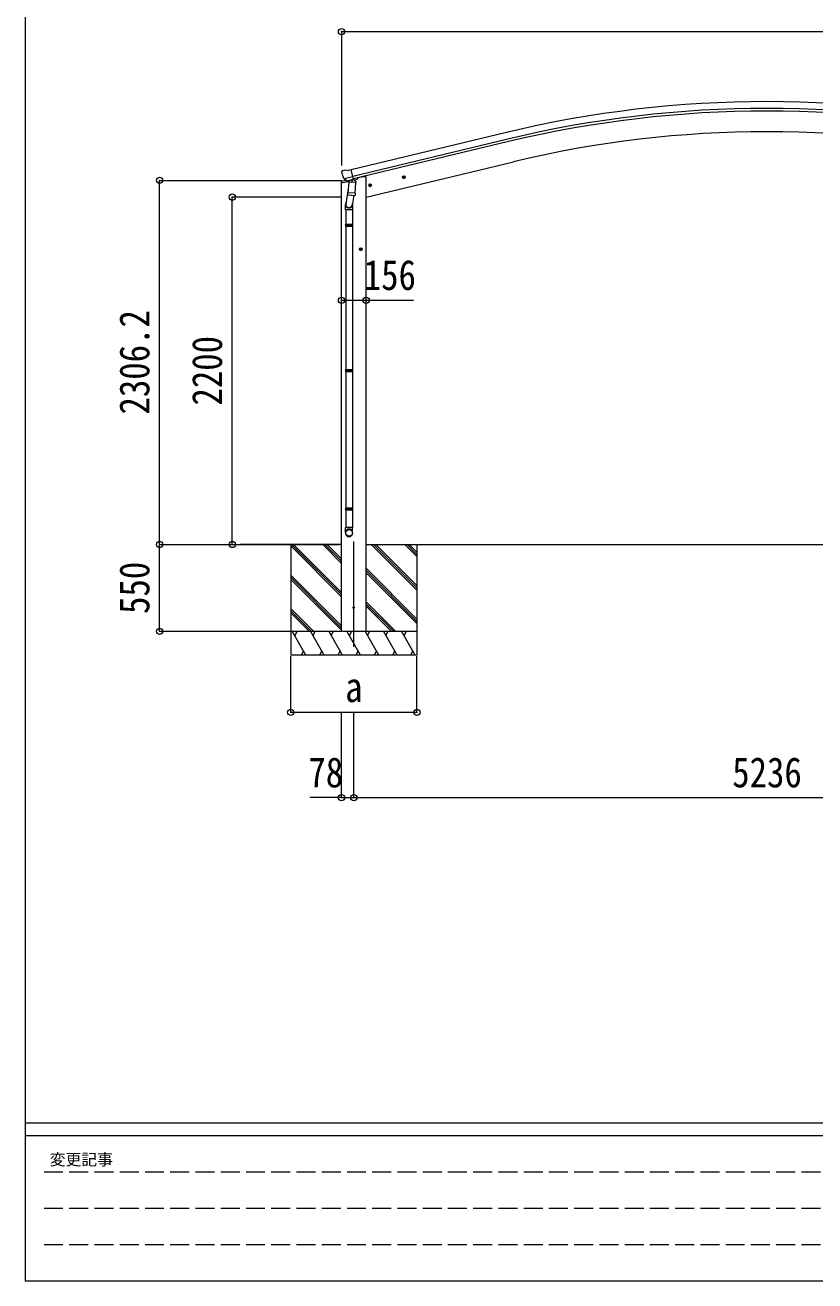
# Model space of a CAD drawing. Units: millimetres at full size, sheet at 1:40. Extents: x -11181 to 11305, y -7804 to 7716.
# Drawn here: x -11181 to -6175, y -7804 to 150 of the extents above; entities that cross this region are included whole.
import ezdxf
from ezdxf.enums import TextEntityAlignment as Align

# ---------------------------------------------------------------- set-up
doc = ezdxf.new("R2010")
doc.units = ezdxf.units.MM
doc.header["$LTSCALE"] = 40
doc.header["$PDMODE"] = 32
doc.header["$PDSIZE"] = 40
doc.linetypes.add('DASHED3', pattern=[4, 3, -1])
for name, color, linetype, lineweight in [('0-0_0', 7, 'Continuous', 9), ('0-1_本体', 4, 'Continuous', 9), ('0-2_部品', 7, 'Continuous', 9), ('0-8_PARTS2', 2, 'Continuous', 9), ('0-A_寸法', 6, 'Continuous', 9), ('F-0_240', 7, 'Continuous', 9)]:
    doc.layers.add(name, color=color, linetype=linetype, lineweight=lineweight)
doc.styles.add('ＭＳ ゴシック', font='')
doc.styles.get('ＭＳ ゴシック').set_extended_font_data('MS Gothic')

msp = doc.modelspace()

# ---------------------------------------------------------------- linework, layer by layer
at = {"layer": '0-0_0'}
for p, q in [((-9175.45, -3139.42), (-9816.95, -3139.43)), ((-9497.45, -3139.41), (-9497.45, -3839.41)), ((-9175.45, -3470.92), (-9497.45, -3148.93)), ((-9175.45, -3456.78), (-9492.81, -3139.42)), ((-9175.45, -3442.64), (-9478.67, -3139.42)), ((-9175.45, -3258.79), (-9294.83, -3139.41)), ((-9175.45, -3244.65), (-9280.69, -3139.41)), ((-9175.45, -3230.51), (-9266.55, -3139.41)), ((-9019.4, -3139.42), (-3939.5, -3139.42)), ((-8697.45, -3428.42), (-8986.47, -3139.41)), ((-8697.45, -3414.28), (-8972.32, -3139.41)), ((-8697.45, -3400.14), (-8958.18, -3139.41)), ((-8697.45, -3216.29), (-8774.33, -3139.41)), ((-8697.45, -3202.15), (-8760.19, -3139.41)), ((-8697.45, -3188.01), (-8746.05, -3139.41)), ((-8697.45, -3139.41), (-8697.45, -3839.41)), ((-9175.45, -3654.77), (-9497.45, -3332.77)), ((-8697.45, -3612.27), (-9019.45, -3290.27)), ((-8697.45, -3626.41), (-9019.45, -3304.42)), ((-8697.45, -3640.56), (-9019.45, -3318.56)), ((-9175.45, -3668.91), (-9497.45, -3346.91)), ((-9175.45, -3683.06), (-9497.45, -3361.06)), ((-9352.94, -3689.41), (-9497.45, -3544.9)), ((-9367.09, -3689.41), (-9497.45, -3559.05)), ((-9381.23, -3689.41), (-9497.45, -3573.19)), ((-8832.44, -3689.41), (-9019.45, -3502.4)), ((-8846.59, -3689.41), (-9019.45, -3516.55)), ((-8860.73, -3689.41), (-9019.45, -3530.69)), ((-9497.45, -3689.41), (-8697.45, -3689.41)), ((-9400.56, -3839.41), (-9487.16, -3689.41)), ((-9457.16, -3689.41), (-9472.16, -3715.39)), ((-9285.09, -3839.41), (-9371.69, -3689.41)), ((-9341.69, -3689.41), (-9356.69, -3715.39)), ((-9169.62, -3839.41), (-9256.22, -3689.41)), ((-9241.22, -3715.39), (-9226.22, -3689.41)), ((-9175.2, -3689.42), (-9019.7, -3689.42)), ((-9054.15, -3839.41), (-9140.75, -3689.41)), ((-9125.75, -3715.39), (-9110.75, -3689.41)), ((-8938.68, -3839.41), (-9025.28, -3689.41)), ((-9010.28, -3715.39), (-8995.28, -3689.41)), ((-8823.21, -3839.41), (-8909.81, -3689.41)), ((-8894.81, -3715.39), (-8879.81, -3689.41)), ((-8707.74, -3839.41), (-8794.34, -3689.41)), ((-8779.34, -3715.39), (-8764.34, -3689.41)), ((-9415.56, -3813.43), (-9430.56, -3839.41)), ((-9300.09, -3813.43), (-9315.09, -3839.41)), ((-9184.62, -3813.43), (-9199.62, -3839.41)), ((-9069.15, -3813.43), (-9084.15, -3839.41)), ((-8953.68, -3813.43), (-8968.68, -3839.41)), ((-8838.21, -3813.43), (-8853.21, -3839.41)), ((-8722.74, -3813.43), (-8737.74, -3839.41)), ((-8697.45, -3839.41), (-9497.45, -3839.41))]:
    msp.add_line(p, q, dxfattribs=at)
at = {"layer": '0-1_本体'}
for p, q in [((-8130.49, -529.65), (-9113.73, -765.7)), ((-8120.41, -571.63), (-9103.65, -807.68)), ((-8116.48, -587.99), (-9099.73, -824.02)), ((-8508.69, -816.88), (-8085.9, -715.37)), ((-9175.2, -3689.43), (-9175.2, -849.19)), ((-9039.2, -810.05), (-9072.47, -818.04)), ((-9019.2, -810.05), (-9039.2, -810.05)), ((-9019.45, -939.49), (-8508.74, -816.88)), ((-9019.2, -3689.43), (-9019.2, -810.05))]:
    msp.add_line(p, q, dxfattribs=at)
for radius in [7073, 7029.83, 7013, 6882]:
    msp.add_arc((-6479.33, -7407.22), radius, 76.5, 103.5, dxfattribs=at)
at = {"layer": '0-2_部品'}
for p, q in [((-9175.2, -781.61), (-9174.92, -782.76)), ((-9170.98, -773.04), (-9174.83, -779.33)), ((-9167.88, -770.79), (-9154.7, -767.62)), ((-9140.14, -770.3), (-9153.4, -767.6)), ((-9140.14, -770.3), (-9114.21, -764.07)), ((-9177.31, -849.75), (-9134.5, -839.47)), ((-9177.31, -842.86), (-9177.31, -849.75)), ((-9148.81, -833.65), (-9175.01, -839.94)), ((-9161.14, -821.92), (-9103.64, -808.11)), ((-9144.29, -836.83), (-9160.67, -822.34)), ((-9141.58, -837.4), (-9134.06, -835.59)), ((-9140.74, -837.29), (-9139.21, -836.92)), ((-9139.21, -836.92), (-9102.51, -828.11)), ((-9137.38, -837.15), (-9137.43, -837.89)), ((-9136.67, -838.93), (-9110.86, -845.37)), ((-9129.75, -844.28), (-9134.43, -911.11)), ((-9084.07, -847.47), (-9129.75, -844.28)), ((-9127.98, -841.1), (-9128.21, -844.39)), ((-9108.46, -829.93), (-9109.48, -844.54)), ((-9102.51, -828.11), (-9100.98, -827.74)), ((-9099.43, -825.64), (-9098.48, -825.7)), ((-9098.48, -825.7), (-9085.17, -841.02)), ((-9094.8, -829.94), (-9076.59, -825.57)), ((-9088.74, -914.31), (-9084.07, -847.47)), ((-9085.17, -841.02), (-9085.61, -847.36)), ((-9072.76, -817.55), (-9072.76, -820.71)), ((-8984.99, -862.3), (-9004.44, -866.97)), ((-9002.02, -866.39), (-8999.88, -859.19)), ((-8996.85, -871.83), (-9002.02, -866.39)), ((-8999.88, -859.19), (-8992.59, -857.44)), ((-8992.38, -874.36), (-8997.05, -854.91)), ((-8992.59, -857.44), (-8987.42, -862.88)), ((-8771.07, -810.94), (-8790.52, -815.61)), ((-8788.09, -815.03), (-8785.96, -807.83)), ((-8782.93, -820.47), (-8788.09, -815.03)), ((-8785.96, -807.83), (-8778.66, -806.08)), ((-8778.46, -823), (-8783.13, -803.55)), ((-8778.66, -806.08), (-8773.5, -811.52)), ((-9132.7, -886.35), (-9148.61, -982.52)), ((-9135.29, -923.58), (-9134.42, -911.12)), ((-9134.89, -924.94), (-9134.89, -924.94)), ((-9088.74, -914.31), (-9134.43, -911.11)), ((-9133.44, -925.72), (-9091.75, -928.63)), ((-9097.18, -928.25), (-9107.91, -991.84)), ((-9088.75, -914.31), (-9089.64, -927.01)), ((-9150.76, -1019.68), (-9150.76, -985.33)), ((-9104.76, -1019.68), (-9150.76, -1019.68)), ((-9148.76, -1019.68), (-9148.76, -1113.68)), ((-9106.76, -1019.68), (-9106.76, -1113.68)), ((-9104.76, -985.02), (-9104.76, -1019.68)), ((-9150.76, -1115.68), (-9149.76, -1113.68)), ((-9104.76, -1115.68), (-9150.76, -1115.68)), ((-9104.76, -1123.68), (-9150.76, -1123.68)), ((-9105.76, -1113.68), (-9149.76, -1113.68)), ((-9105.76, -1125.68), (-9149.76, -1125.68)), ((-9148.76, -1125.68), (-9148.76, -2033.43)), ((-9106.76, -1125.68), (-9106.76, -2033.43)), ((-9104.76, -1115.68), (-9105.76, -1113.68)), ((-9104.76, -1123.68), (-9105.76, -1125.68)), ((-9104.76, -1115.68), (-9104.76, -1123.68)), ((-9043.25, -1269.55), (-9063.25, -1269.55)), ((-9060.76, -1269.55), (-9057, -1263.05)), ((-9057, -1276.05), (-9060.76, -1269.55)), ((-9057, -1263.05), (-9049.5, -1263.05)), ((-9053.25, -1279.55), (-9053.25, -1259.55)), ((-9049.5, -1263.05), (-9045.75, -1269.55)), ((-9150.76, -2035.43), (-9149.76, -2033.43)), ((-9104.76, -2035.43), (-9150.76, -2035.43)), ((-9104.76, -2043.43), (-9150.76, -2043.43)), ((-9105.76, -2033.43), (-9149.76, -2033.43)), ((-9105.76, -2045.43), (-9149.76, -2045.43)), ((-9148.76, -2045.43), (-9148.76, -2910.05)), ((-9106.76, -2045.43), (-9106.76, -2910.05)), ((-9104.76, -2035.43), (-9105.76, -2033.43)), ((-9104.76, -2043.43), (-9105.76, -2045.43)), ((-9104.76, -2035.43), (-9104.76, -2043.43)), ((-9150.76, -2912.05), (-9149.76, -2910.05)), ((-9104.76, -2912.05), (-9150.76, -2912.05)), ((-9104.76, -2920.05), (-9150.76, -2920.05)), ((-9105.76, -2910.05), (-9149.76, -2910.05)), ((-9105.76, -2922.05), (-9149.76, -2922.05)), ((-9148.76, -2922.05), (-9148.76, -3032.06)), ((-9106.76, -2922.05), (-9106.76, -3032.06)), ((-9104.76, -2912.05), (-9105.76, -2910.05)), ((-9104.76, -2920.05), (-9105.76, -2922.05)), ((-9104.76, -2912.05), (-9104.76, -2920.05)), ((-9150.76, -3066.2), (-9150.76, -3032.06)), ((-9104.76, -3032.06), (-9150.76, -3032.06)), ((-9104.76, -3066.2), (-9104.76, -3032.06))]:
    msp.add_line(p, q, dxfattribs=at)
for points in [[(-9108.78, -829.52), (-9099.06, -827.19), (-9114.21, -764.07)], [(-9161.41, -821.34), (-9160.83, -822.19), (-9160.67, -822.34)], [(-9108.78, -829.52), (-9109.01, -829.67), (-9133.78, -835.62), (-9134.06, -835.59)], [(-8987.42, -862.88), (-8989.55, -870.08), (-8996.85, -871.83)], [(-8773.5, -811.52), (-8775.63, -818.72), (-8782.93, -820.47)], [(-9150.76, -1115.68), (-9150.76, -1123.68), (-9149.76, -1125.68)], [(-9045.75, -1269.55), (-9049.5, -1276.05), (-9057, -1276.05)], [(-9150.76, -2035.43), (-9150.76, -2043.43), (-9149.76, -2045.43)], [(-9150.76, -2912.05), (-9150.76, -2920.05), (-9149.76, -2922.05)]]:
    msp.add_lwpolyline(points, dxfattribs=at)
for centre, radius in [((-8994.72, -864.63), 8.5), ((-8994.72, -864.63), 7.7), ((-8994.72, -864.63), 6.5), ((-8780.8, -813.28), 8.5), ((-8780.8, -813.28), 7.7), ((-8780.8, -813.28), 6.5), ((-9053.25, -1269.55), 8.5), ((-9053.25, -1269.55), 7.7), ((-9053.25, -1269.55), 6.5)]:
    msp.add_circle(centre, radius, dxfattribs=at)
at = {"layer": '0-2_部品', "color": 4}
msp.add_circle((-9097.45, -3539.43), 4.5, dxfattribs=at)
at = {"layer": '0-2_部品'}
for centre, radius, start, end in [((-8978.11, -735.51), 202.4, 193.5, 205.09125), ((-9166.71, -775.65), 5, 103.5, 148.5), ((-9154, -770.54), 3, 78.5, 103.5), ((-9174.31, -842.86), 3, 103.5, 180), ((-9140.86, -836.8), 0.5, 248.23754, 283.5), ((-9137.87, -837.11), 0.5, 356, 103.5), ((-9136.43, -837.96), 1, 176, 256), ((-9110.51, -844.4), 1.03, 250.03897, 351.96569), ((-9107.86, -830.02), 0.604, 100.59842, 172.20595), ((-9101.1, -827.26), 0.5, 283.5, 318.76246), ((-9077.76, -820.71), 5, 283.5, 0), ((-9133.35, -923.75), 1.95, 175.04017, 217.47766), ((-9133.31, -923.72), 2, 217.40962, 266), ((-9091.61, -926.64), 2, 266, 349.46843), ((-9120.76, -985.33), 30, 177.45142, 180)]:
    msp.add_arc(centre, radius, start, end, dxfattribs=at)
for centre, major_axis, ratio, start_param, end_param in [((-9172.28, -780.9), (-1.57, -2.57), 0.99628, 4.712389, 5.4996506), ((-9142.3, -834.57), (-0.73, -2.92), 0.997631, 5.8041905, 6.6006116), ((-9142.25, -834.35), (2.63, 3.16), 0.650902, 4.0958226, 4.1686332), ((-9142.28, -834.47), (-0.73, -2.92), 0.997631, 0.3902369, 0.4789948), ((-9127.76, -985.02), (23, 0), 0.996195, 2.5560258, 6.5663028), ((-9127.76, -985.02), (21, 0), 0.996195, 2.9349147, 5.9512394), ((-9127.76, -3064.45), (-23, 0), 0.996195, 3.1415927, 6.2831853), ((-9127.76, -3066.2), (-23, 0), 0.996195, 3.1415927, 6.2831853), ((-9127.76, -3066.2), (0, -23.43), 0.981806, 4.712389, 7.8539816)]:
    msp.add_ellipse(centre, major_axis=major_axis, ratio=ratio, start_param=start_param, end_param=end_param, dxfattribs=at)
msp.add_ellipse((-9127.76, -3066.2), major_axis=(21, 0), ratio=0.996195, dxfattribs=at)
at = {"layer": '0-8_PARTS2'}
msp.add_line((-9097.45, -3788.6), (-9097.45, -3119.58), dxfattribs=at)
at = {"layer": '0-8_PARTS2', "color": 6}
for p, q in [((-9175.45, -4742.82), (-9097.45, -4742.82)), ((-9097.45, -4742.82), (-3861.45, -4742.82))]:
    msp.add_line(p, q, dxfattribs=at)
at = {"layer": '0-A_寸法'}
for p, q in [((-9175.45, 109.14), (-9175.45, -737.98)), ((-9175.45, 109.14), (-3783.45, 109.14)), ((-10327.85, -3139.43), (-10327.85, -833.22)), ((-10327.85, -833.22), (-9175.45, -833.22)), ((-9175.25, -939.42), (-9867.4, -939.44)), ((-9867.4, -3139.43), (-9867.4, -939.43)), ((-9175.45, -1592.8), (-9019.45, -1592.8)), ((-9019.45, -1592.8), (-8719.45, -1592.8)), ((-10327.85, -3139.43), (-9497.45, -3139.43)), ((-10327.85, -3689.41), (-10327.85, -3139.43)), ((-9867.4, -3139.43), (-9190.93, -3139.43)), ((-10327.85, -3689.41), (-9497.45, -3689.41)), ((-9497.45, -4202.45), (-9497.45, -3845.91)), ((-8697.45, -4202.45), (-8697.45, -3845.91)), ((-9497.45, -4202.45), (-8697.45, -4202.45)), ((-9175.45, -4742.82), (-9175.45, -4202.45)), ((-9097.45, -4742.82), (-9097.45, -4202.45)), ((-9175.45, -4742.82), (-9375.45, -4742.82))]:
    msp.add_line(p, q, dxfattribs=at)
for p in [(-9175.45, 109.14), (-10327.85, -833.22), (-9867.4, -939.43), (-9175.45, -1592.8), (-9019.45, -1592.8), (-10327.85, -3139.43), (-9867.4, -3139.43), (-10327.85, -3689.41), (-9497.45, -4202.45), (-8697.45, -4202.45), (-9175.45, -4742.82), (-9097.45, -4742.82)]:
    msp.add_point(p, dxfattribs=at)
at = {"layer": 'F-0_240', "color": 5}
for p, q in [((-11180.61, 7716.46), (-11180.61, -7803.54)), ((-11180.61, -6803.54), (10739.39, -6803.54)), ((-11180.61, -6883.54), (7183.72, -6883.54)), ((-11180.61, -7803.54), (10739.39, -7803.54))]:
    msp.add_line(p, q, dxfattribs=at)
at = {"layer": 'F-0_240', "color": 4, "linetype": 'DASHED3'}
for p, q in [((-11060.61, -7113.54), (-4656.28, -7113.54)), ((-11060.61, -7343.54), (-4656.28, -7343.54)), ((-11060.61, -7573.54), (-4656.28, -7573.54))]:
    msp.add_line(p, q, dxfattribs=at)

# ---------------------------------------------------------------- texts
at = {"layer": '0-A_寸法', "color": 7, "style": 'ＭＳ ゴシック', "width": 0.85}
for s, p in [('156', (-9034.45, -1584.8)), ('a', (-9152.45, -4194.45)), ('78', (-9385.45, -4734.82)), ('5236', (-6699.45, -4734.82))]:
    msp.add_text(s, height=190.6, dxfattribs=at).set_placement(p, align=Align.BOTTOM_LEFT)
for s, p in [('2306.2', (-10335.85, -2316.32)), ('2200', (-9875.4, -2259.43)), ('550', (-10335.85, -3579.42))]:
    msp.add_text(s, height=190.6, rotation=90, dxfattribs=at).set_placement(p, align=Align.BOTTOM_LEFT)
at = {"layer": 'F-0_240', "style": 'ＭＳ ゴシック'}
msp.add_text('変更記事', height=73.31, dxfattribs=at).set_placement((-11024.31, -7093.54), align=Align.BOTTOM_LEFT)

doc.saveas('drawing.dxf')
